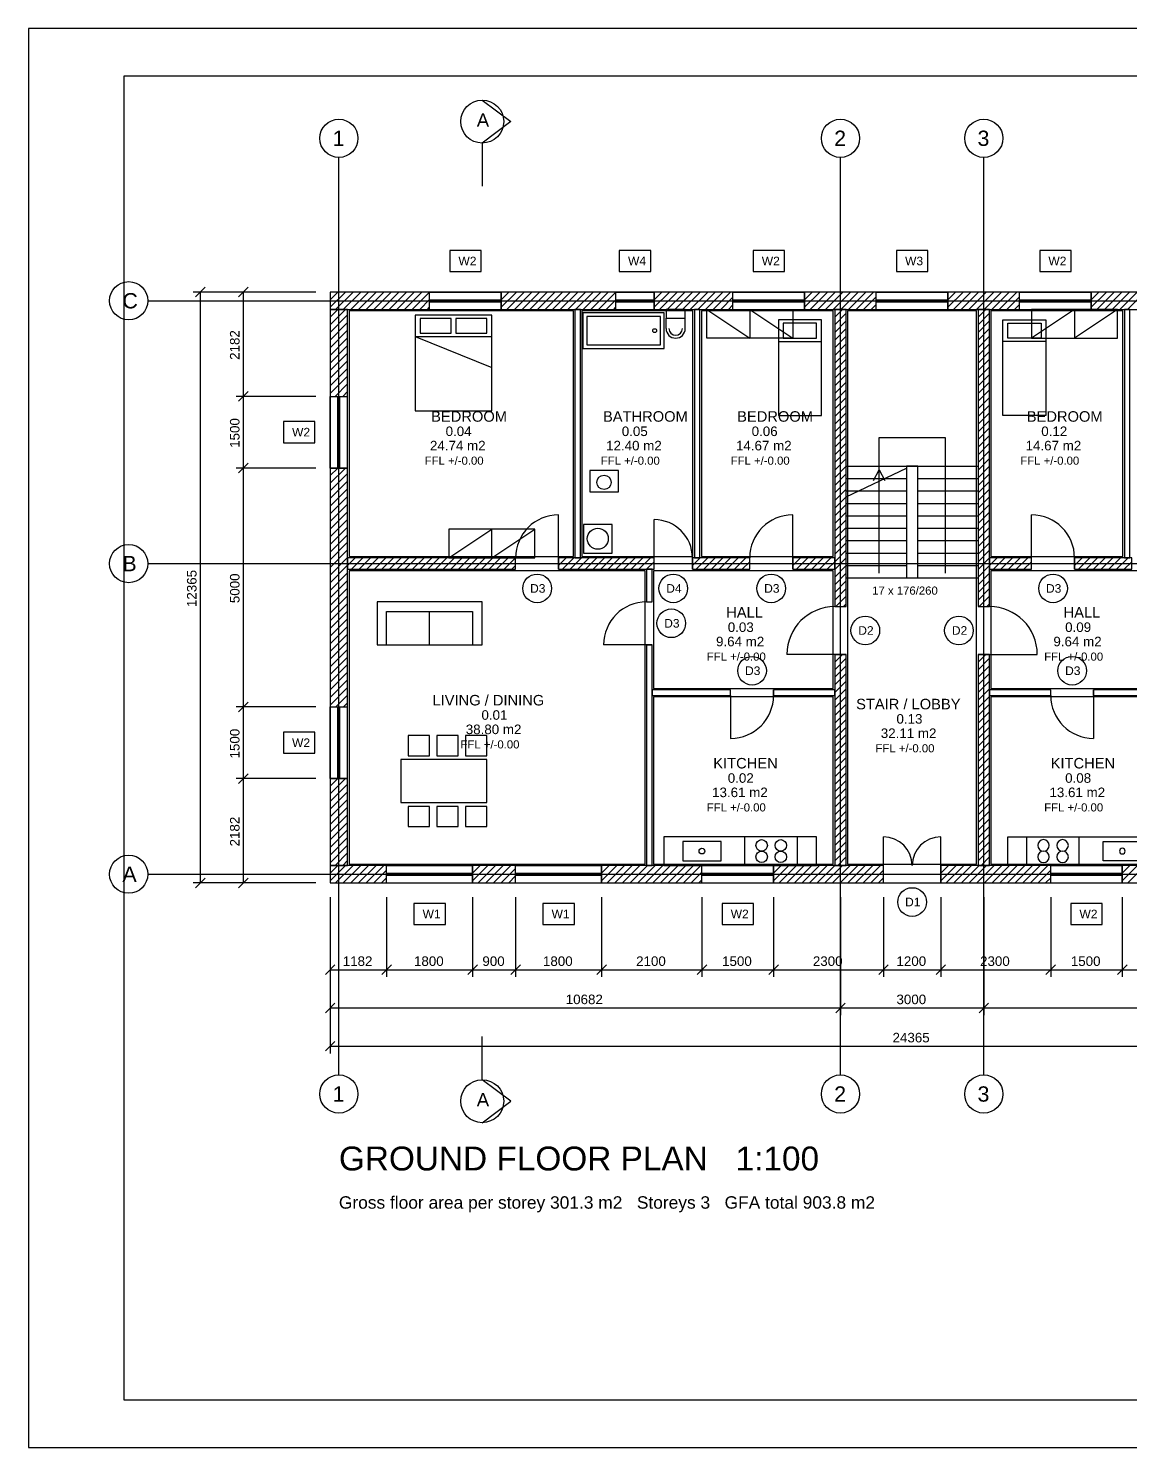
# Model space of a CAD drawing. Header units: millimetres. Extents: x -90000 to 186000, y 0 to 65400.
# Drawn here: x 48000 to 71074, y 35700 to 65400 of the extents above; entities that cross this region are included whole.
import ezdxf

# ---------------------------------------------------------------- set-up
doc = ezdxf.new("R2010")
doc.units = ezdxf.units.MM
for name, color, linetype in [('A-ANNO-SYMB', 1, 'Continuous'), ('A-ANNO-TEXT', 7, 'Continuous'), ('A-ANNO-TTLB', 7, 'Continuous'), ('A-AREA', 9, 'Continuous'), ('A-AREA-GROS', 9, 'Continuous'), ('A-DIMS', 2, 'Continuous'), ('A-DOOR', 3, 'Continuous'), ('A-FURN', 8, 'Continuous'), ('A-GLAZ', 4, 'Continuous'), ('A-GRID', 1, 'Continuous'), ('A-STRS', 2, 'Continuous'), ('A-WALL', 7, 'Continuous'), ('A-WALL-PART', 7, 'Continuous'), ('A-WALL-PATT', 8, 'Continuous')]:
    doc.layers.add(name, color=color, linetype=linetype)
doc.styles.add('OE_ARCH', font='arial.ttf')

msp = doc.modelspace()

# ---------------------------------------------------------------- linework, layer by layer
at = {"layer": 'A-ANNO-SYMB'}
for p, q in [((57500, 63000), (57500, 62100)), ((57500, 43400), (57500, 44300))]:
    msp.add_line(p, q, dxfattribs=at)
for points in [[(57500, 63900), (58100, 63450), (57500, 63000)], [(57500, 42500), (58100, 42950), (57500, 43400)]]:
    msp.add_lwpolyline(points, dxfattribs=at)
for points in [[(56820, 60312.5), (57480, 60312.5), (57480, 60752.5), (56820, 60752.5)], [(60370, 60312.5), (61030, 60312.5), (61030, 60752.5), (60370, 60752.5)], [(63170, 60312.5), (63830, 60312.5), (63830, 60752.5), (63170, 60752.5)], [(66170, 60312.5), (66830, 60312.5), (66830, 60752.5), (66170, 60752.5)], [(69170, 60312.5), (69830, 60312.5), (69830, 60752.5), (69170, 60752.5)], [(53337.5, 56730), (53997.5, 56730), (53997.5, 57170), (53337.5, 57170)], [(53337.5, 50230), (53997.5, 50230), (53997.5, 50670), (53337.5, 50670)], [(56070, 46647.5), (56730, 46647.5), (56730, 47087.5), (56070, 47087.5)], [(58770, 46647.5), (59430, 46647.5), (59430, 47087.5), (58770, 47087.5)], [(62520, 46647.5), (63180, 46647.5), (63180, 47087.5), (62520, 47087.5)], [(69820, 46647.5), (70480, 46647.5), (70480, 47087.5), (69820, 47087.5)]]:
    msp.add_lwpolyline(points, close=True, dxfattribs=at)
for centre, radius in [((57500, 63450), 450), ((58650, 53680), 300), ((61500, 53680), 300), ((63550, 53680), 300), ((69450, 53680), 300), ((61457.5, 52950), 300), ((65520, 52800), 300), ((67480, 52800), 300), ((63150, 51957.5), 300), ((69850, 51957.5), 300), ((66500, 47117.5), 300), ((57500, 42950), 450)]:
    msp.add_circle(centre, radius, dxfattribs=at)
at = {"layer": 'A-ANNO-TTLB'}
for points in [[(48000, 35700), (90000, 35700), (90000, 65400), (48000, 65400), (48000, 35700)], [(50000, 36700), (89000, 36700), (89000, 64400), (50000, 64400), (50000, 36700)]]:
    msp.add_lwpolyline(points, dxfattribs=at)
at = {"layer": 'A-AREA'}
for points in [[(54712.5, 54350), (59412.5, 54350), (59412.5, 59487.5), (54712.5, 59487.5)], [(59587.5, 54350), (61912.5, 54350), (61912.5, 59487.5), (59587.5, 59487.5)], [(62087.5, 54350), (64850, 54350), (64850, 59487.5), (62087.5, 59487.5)], [(65150, 47912.5), (67850, 47912.5), (67850, 59487.5), (65150, 59487.5)], [(68150, 54350), (70912.5, 54350), (70912.5, 59487.5), (68150, 59487.5)], [(54712.5, 47912.5), (60912.5, 47912.5), (60912.5, 54050), (54712.5, 54050)], [(61087.5, 51587.5), (64850, 51587.5), (64850, 54050), (61087.5, 54050)], [(68150, 51587.5), (71912.5, 51587.5), (71912.5, 54050), (68150, 54050)], [(61087.5, 47912.5), (64850, 47912.5), (64850, 51412.5), (61087.5, 51412.5)], [(68150, 47912.5), (71912.5, 47912.5), (71912.5, 51412.5), (68150, 51412.5)]]:
    msp.add_lwpolyline(points, close=True, dxfattribs=at)
at = {"layer": 'A-AREA-GROS'}
msp.add_lwpolyline([(54317.5, 47517.5), (78682.5, 47517.5), (78682.5, 59882.5), (54317.5, 59882.5)], close=True, dxfattribs=at)
at = {"layer": 'A-DIMS'}
for p, q in [((54017.5, 59882.5), (51450, 59882.5)), ((51500, 59782.5), (51700, 59982.5)), ((51600, 47517.5), (51600, 59882.5)), ((54017.5, 59882.5), (52350, 59882.5)), ((52400, 59782.5), (52600, 59982.5)), ((52500, 57700), (52500, 59882.5)), ((54017.5, 57700), (52350, 57700)), ((54017.5, 57700), (52350, 57700)), ((52400, 57600), (52600, 57800)), ((52400, 57600), (52600, 57800)), ((52500, 56200), (52500, 57700)), ((54017.5, 56200), (52350, 56200)), ((54017.5, 56200), (52350, 56200)), ((52400, 56100), (52600, 56300)), ((52400, 56100), (52600, 56300)), ((52500, 51200), (52500, 56200)), ((54017.5, 51200), (52350, 51200)), ((54017.5, 51200), (52350, 51200)), ((52400, 51100), (52600, 51300)), ((52400, 51100), (52600, 51300)), ((52500, 49700), (52500, 51200)), ((54017.5, 49700), (52350, 49700)), ((54017.5, 49700), (52350, 49700)), ((52400, 49600), (52600, 49800)), ((52400, 49600), (52600, 49800)), ((52500, 47517.5), (52500, 49700)), ((51500, 47417.5), (51700, 47617.5)), ((52400, 47417.5), (52600, 47617.5)), ((54017.5, 47517.5), (51450, 47517.5)), ((54017.5, 47517.5), (52350, 47517.5)), ((54317.5, 47217.5), (54317.5, 45550)), ((54317.5, 47217.5), (54317.5, 44750)), ((54317.5, 47217.5), (54317.5, 43950)), ((55500, 47217.5), (55500, 45550)), ((55500, 47217.5), (55500, 45550)), ((57300, 47217.5), (57300, 45550)), ((57300, 47217.5), (57300, 45550)), ((58200, 47217.5), (58200, 45550)), ((58200, 47217.5), (58200, 45550)), ((60000, 47217.5), (60000, 45550)), ((60000, 47217.5), (60000, 45550)), ((62100, 47217.5), (62100, 45550)), ((62100, 47217.5), (62100, 45550)), ((63600, 47217.5), (63600, 45550)), ((63600, 47217.5), (63600, 45550)), ((65000, 47217.5), (65000, 44750)), ((65000, 47217.5), (65000, 44750)), ((65900, 47217.5), (65900, 45550)), ((65900, 47217.5), (65900, 45550)), ((67100, 47217.5), (67100, 45550)), ((67100, 47217.5), (67100, 45550)), ((68000, 47217.5), (68000, 44750)), ((68000, 47217.5), (68000, 44750)), ((69400, 47217.5), (69400, 45550)), ((69400, 47217.5), (69400, 45550)), ((70900, 47217.5), (70900, 45550)), ((70900, 47217.5), (70900, 45550)), ((54217.5, 45600), (54417.5, 45800)), ((55400, 45600), (55600, 45800)), ((55400, 45600), (55600, 45800)), ((57200, 45600), (57400, 45800)), ((57200, 45600), (57400, 45800)), ((58100, 45600), (58300, 45800)), ((58100, 45600), (58300, 45800)), ((59900, 45600), (60100, 45800)), ((59900, 45600), (60100, 45800)), ((62000, 45600), (62200, 45800)), ((62000, 45600), (62200, 45800)), ((63500, 45600), (63700, 45800)), ((63500, 45600), (63700, 45800)), ((65800, 45600), (66000, 45800)), ((65800, 45600), (66000, 45800)), ((67000, 45600), (67200, 45800)), ((67000, 45600), (67200, 45800)), ((69300, 45600), (69500, 45800)), ((69300, 45600), (69500, 45800)), ((70800, 45600), (71000, 45800)), ((70800, 45600), (71000, 45800)), ((54317.5, 45700), (55500, 45700)), ((55500, 45700), (57300, 45700)), ((57300, 45700), (58200, 45700)), ((58200, 45700), (60000, 45700)), ((60000, 45700), (62100, 45700)), ((62100, 45700), (63600, 45700)), ((63600, 45700), (65900, 45700)), ((65900, 45700), (67100, 45700)), ((67100, 45700), (69400, 45700)), ((69400, 45700), (70900, 45700)), ((70900, 45700), (73000, 45700)), ((54217.5, 44800), (54417.5, 45000)), ((54317.5, 44900), (65000, 44900)), ((64900, 44800), (65100, 45000)), ((64900, 44800), (65100, 45000)), ((65000, 44900), (68000, 44900)), ((67900, 44800), (68100, 45000)), ((67900, 44800), (68100, 45000)), ((68000, 44900), (78682.5, 44900)), ((54217.5, 44000), (54417.5, 44200)), ((54317.5, 44100), (78682.5, 44100))]:
    msp.add_line(p, q, dxfattribs=at)
at = {"layer": 'A-DOOR'}
for p, q in [((59100, 54320), (59100, 55220)), ((61100, 54320), (61100, 55120)), ((64000, 54320), (64000, 55220)), ((69000, 54320), (69000, 55220)), ((58200, 54080), (58200, 54320)), ((59100, 54080), (59100, 54320)), ((61100, 54080), (61100, 54320)), ((61900, 54080), (61900, 54320)), ((63100, 54080), (63100, 54320)), ((64000, 54080), (64000, 54320)), ((69000, 54080), (69000, 54320)), ((69900, 54080), (69900, 54320)), ((60942.5, 53400), (61057.5, 53400)), ((64880, 53300), (65120, 53300)), ((67880, 53300), (68120, 53300)), ((60942.5, 52500), (60042.5, 52500)), ((60942.5, 52500), (61057.5, 52500)), ((64880, 52300), (63880, 52300)), ((64880, 52300), (65120, 52300)), ((67880, 52300), (68120, 52300)), ((68120, 52300), (69120, 52300)), ((62700, 51442.5), (62700, 51557.5)), ((62700, 51442.5), (62700, 50542.5)), ((63600, 51442.5), (63600, 51557.5)), ((69400, 51442.5), (69400, 51557.5)), ((70300, 51442.5), (70300, 51557.5)), ((70300, 51442.5), (70300, 50542.5)), ((65900, 47882.5), (65900, 48482.5)), ((67100, 47882.5), (67100, 48482.5)), ((65900, 47517.5), (65900, 47882.5)), ((67100, 47517.5), (67100, 47882.5))]:
    msp.add_line(p, q, dxfattribs=at)
for centre, radius, start, end in [((59100, 54320), 900, 90, 180), ((61100, 54320), 800, 0, 90), ((64000, 54320), 900, 90, 180), ((69000, 54320), 900, 0, 90), ((60942.5, 52500), 900, 90, 180), ((64880, 52300), 1000, 90, 180), ((68120, 52300), 1000, 0, 90), ((62700, 51442.5), 900, 270, 0), ((70300, 51442.5), 900, 180, 270), ((65900, 47882.5), 600, 0, 90), ((67100, 47882.5), 600, 90, 180)]:
    msp.add_arc(centre, radius, start, end, dxfattribs=at)
at = {"layer": 'A-FURN'}
for p, q in [((62200, 59517.5), (63100, 58917.5)), ((63100, 59517.5), (63100, 58917.5)), ((63100, 59517.5), (64000, 58917.5)), ((69900, 59517.5), (69000, 58917.5)), ((69900, 59517.5), (69900, 58917.5)), ((70800, 59517.5), (69900, 58917.5)), ((61350, 59117.5), (61350, 59337.5)), ((61750, 59117.5), (61750, 59337.5)), ((56100, 58950), (57700, 58300)), ((63700, 58850), (64600, 58850)), ((69300, 58850), (68400, 58850)), ((56800, 54320), (57700, 54920)), ((57700, 54320), (57700, 54920)), ((57700, 54320), (58600, 54920)), ((56400, 52500), (56400, 53200))]:
    msp.add_line(p, q, dxfattribs=at)
for points in [[(56100, 57400), (57700, 57400), (57700, 59400), (56100, 59400)], [(59610, 58700), (61310, 58700), (61310, 59450), (59610, 59450)], [(61350, 59337.5), (61750, 59337.5), (61750, 59517.5), (61350, 59517.5)], [(70800, 59517.5), (69000, 59517.5), (69000, 58917.5), (70800, 58917.5)], [(56200, 59020), (56850, 59020), (56850, 59330), (56200, 59330)], [(56950, 59020), (57600, 59020), (57600, 59330), (56950, 59330)], [(59690, 58780), (61230, 58780), (61230, 59370), (59690, 59370)], [(63700, 57300), (64600, 57300), (64600, 59300), (63700, 59300)], [(63800, 58920), (64500, 58920), (64500, 59230), (63800, 59230)], [(59750, 55700), (60350, 55700), (60350, 56150), (59750, 56150)], [(59620, 54420), (60220, 54420), (60220, 55020), (59620, 55020)], [(56800, 54320), (58600, 54320), (58600, 54920), (56800, 54920)], [(55300, 52500), (57500, 52500), (57500, 53400), (55300, 53400)], [(55950, 50180), (56400, 50180), (56400, 50600), (55950, 50600)], [(56550, 50180), (57000, 50180), (57000, 50600), (56550, 50600)], [(57150, 50180), (57600, 50180), (57600, 50600), (57150, 50600)], [(55800, 49200), (57600, 49200), (57600, 50100), (55800, 50100)], [(55950, 48700), (56400, 48700), (56400, 49120), (55950, 49120)], [(56550, 48700), (57000, 48700), (57000, 49120), (56550, 49120)], [(57150, 48700), (57600, 48700), (57600, 49120), (57150, 49120)], [(61300, 47882.5), (64500, 47882.5), (64500, 48482.5), (61300, 48482.5)], [(61700, 47982.5), (62500, 47982.5), (62500, 48382.5), (61700, 48382.5)]]:
    msp.add_lwpolyline(points, close=True, dxfattribs=at)
at = {"layer": 'A-FURN', "extrusion": (0, 0, -1)}
for points in [[(-62200, 59517.5), (-64000, 59517.5), (-64000, 58917.5), (-62200, 58917.5)], [(-69300, 57300), (-68400, 57300), (-68400, 59300), (-69300, 59300)], [(-69200, 58920), (-68500, 58920), (-68500, 59230), (-69200, 59230)], [(-71700, 47882.5), (-68500, 47882.5), (-68500, 48482.5), (-71700, 48482.5)], [(-71300, 47982.5), (-70500, 47982.5), (-70500, 48382.5), (-71300, 48382.5)]]:
    msp.add_lwpolyline(points, close=True, dxfattribs=at)
at = {"layer": 'A-FURN'}
for points in [[(56100, 58950), (57700, 58950)], [(55500, 52500), (55500, 53200), (57300, 53200), (57300, 52500)], [(63000, 47882.5), (63000, 48482.5)], [(64100, 47882.5), (64100, 48482.5)]]:
    msp.add_lwpolyline(points, dxfattribs=at)
at = {"layer": 'A-FURN', "extrusion": (0, 0, -1)}
for points in [[(-68900, 47882.5), (-68900, 48482.5)], [(-70000, 47882.5), (-70000, 48482.5)]]:
    msp.add_lwpolyline(points, dxfattribs=at)
at = {"layer": 'A-FURN'}
for centre, radius in [((61110, 59075), 40), ((60050, 55900), 150), ((59920, 54720), 220), ((63350, 48302.5), 120), ((63750, 48302.5), 120), ((62100, 48182.5), 60), ((63350, 48062.5), 120), ((63750, 48062.5), 120)]:
    msp.add_circle(centre, radius, dxfattribs=at)
at = {"layer": 'A-FURN', "extrusion": (0, 0, -1)}
for centre, radius in [((-69250, 48302.5), 120), ((-69650, 48302.5), 120), ((-69250, 48062.5), 120), ((-69650, 48062.5), 120), ((-70900, 48182.5), 60)]:
    msp.add_circle(centre, radius, dxfattribs=at)
at = {"layer": 'A-FURN'}
for radius in [200, 140]:
    msp.add_arc((61550, 59117.5), radius, 180, 0, dxfattribs=at)
at = {"layer": 'A-GLAZ'}
for p, q in [((56400, 59882.5), (57900, 59882.5)), ((56400, 59517.5), (56400, 59882.5)), ((56400, 59720), (57900, 59720)), ((57900, 59517.5), (57900, 59882.5)), ((60300, 59882.5), (61100, 59882.5)), ((60300, 59517.5), (60300, 59882.5)), ((60300, 59720), (61100, 59720)), ((61100, 59517.5), (61100, 59882.5)), ((62750, 59882.5), (64250, 59882.5)), ((62750, 59517.5), (62750, 59882.5)), ((62750, 59720), (64250, 59720)), ((64250, 59517.5), (64250, 59882.5)), ((65750, 59882.5), (67250, 59882.5)), ((65750, 59517.5), (65750, 59882.5)), ((65750, 59720), (67250, 59720)), ((67250, 59517.5), (67250, 59882.5)), ((68750, 59882.5), (70250, 59882.5)), ((68750, 59517.5), (68750, 59882.5)), ((68750, 59720), (70250, 59720)), ((70250, 59517.5), (70250, 59882.5)), ((56400, 59680), (57900, 59680)), ((56400, 59517.5), (57900, 59517.5)), ((60300, 59680), (61100, 59680)), ((60300, 59517.5), (61100, 59517.5)), ((62750, 59680), (64250, 59680)), ((62750, 59517.5), (64250, 59517.5)), ((65750, 59680), (67250, 59680)), ((65750, 59517.5), (67250, 59517.5)), ((68750, 59680), (70250, 59680)), ((68750, 59517.5), (70250, 59517.5)), ((54317.5, 56200), (54317.5, 57700)), ((54317.5, 57700), (54682.5, 57700)), ((54480, 56200), (54480, 57700)), ((54520, 56200), (54520, 57700)), ((54682.5, 56200), (54682.5, 57700)), ((54317.5, 56200), (54682.5, 56200)), ((54317.5, 49700), (54317.5, 51200)), ((54317.5, 51200), (54682.5, 51200)), ((54480, 49700), (54480, 51200)), ((54520, 49700), (54520, 51200)), ((54682.5, 49700), (54682.5, 51200)), ((54317.5, 49700), (54682.5, 49700)), ((55500, 47882.5), (57300, 47882.5)), ((55500, 47517.5), (55500, 47882.5)), ((57300, 47517.5), (57300, 47882.5)), ((58200, 47882.5), (60000, 47882.5)), ((58200, 47517.5), (58200, 47882.5)), ((60000, 47517.5), (60000, 47882.5)), ((62100, 47882.5), (63600, 47882.5)), ((62100, 47517.5), (62100, 47882.5)), ((63600, 47517.5), (63600, 47882.5)), ((69400, 47882.5), (70900, 47882.5)), ((69400, 47517.5), (69400, 47882.5)), ((70900, 47517.5), (70900, 47882.5)), ((55500, 47720), (57300, 47720)), ((55500, 47680), (57300, 47680)), ((58200, 47720), (60000, 47720)), ((58200, 47680), (60000, 47680)), ((62100, 47720), (63600, 47720)), ((62100, 47680), (63600, 47680)), ((69400, 47720), (70900, 47720)), ((69400, 47680), (70900, 47680)), ((55500, 47517.5), (57300, 47517.5)), ((58200, 47517.5), (60000, 47517.5)), ((62100, 47517.5), (63600, 47517.5)), ((69400, 47517.5), (70900, 47517.5))]:
    msp.add_line(p, q, dxfattribs=at)
at = {"layer": 'A-GRID'}
for p, q in [((54500, 43500), (54500, 62700)), ((65000, 43500), (65000, 62700)), ((68000, 43500), (68000, 62700)), ((50500, 59700), (81500, 59700)), ((50500, 54200), (81500, 54200)), ((50500, 47700), (81500, 47700))]:
    msp.add_line(p, q, dxfattribs=at)
for centre in [(54500, 63100), (65000, 63100), (68000, 63100), (50100, 59700), (50100, 54200), (50100, 47700), (54500, 43100), (65000, 43100), (68000, 43100)]:
    msp.add_circle(centre, 400, dxfattribs=at)
at = {"layer": 'A-STRS'}
for p, q in [((65120, 56240), (66380, 56240)), ((65120, 56240), (67880, 56240)), ((65120, 55600), (66380, 56200)), ((66620, 56240), (67880, 56240)), ((65120, 55980), (66380, 55980)), ((66620, 55980), (67880, 55980)), ((65120, 55720), (66380, 55720)), ((66620, 55720), (67880, 55720)), ((65120, 55460), (66380, 55460)), ((66620, 55460), (67880, 55460)), ((65120, 55200), (66380, 55200)), ((66620, 55200), (67880, 55200)), ((65120, 54940), (66380, 54940)), ((65120, 54680), (66380, 54680)), ((66620, 54940), (67880, 54940)), ((66620, 54680), (67880, 54680)), ((65120, 54420), (66380, 54420)), ((66620, 54420), (67880, 54420)), ((65120, 54160), (66380, 54160)), ((66620, 54160), (67880, 54160)), ((65120, 53900), (66380, 53900)), ((66620, 53900), (67880, 53900))]:
    msp.add_line(p, q, dxfattribs=at)
for points in [[(65810, 54000), (65810, 56840), (67190, 56840), (67190, 54000)], [(65690, 55940), (65810, 56160), (65930, 55940)], [(66380, 53900), (66620, 53900), (66620, 56240), (66380, 56240), (66380, 53900)]]:
    msp.add_lwpolyline(points, dxfattribs=at)
at = {"layer": 'A-WALL'}
for points in [[(54317.5, 59517.5), (56400, 59517.5), (56400, 59882.5), (54317.5, 59882.5)], [(57900, 59517.5), (60300, 59517.5), (60300, 59882.5), (57900, 59882.5)], [(61100, 59517.5), (62750, 59517.5), (62750, 59882.5), (61100, 59882.5)], [(64250, 59517.5), (65750, 59517.5), (65750, 59882.5), (64250, 59882.5)], [(67250, 59517.5), (68750, 59517.5), (68750, 59882.5), (67250, 59882.5)], [(70250, 59517.5), (71900, 59517.5), (71900, 59882.5), (70250, 59882.5)], [(54317.5, 57700), (54682.5, 57700), (54682.5, 59517.5), (54317.5, 59517.5)], [(64880, 53300), (65120, 53300), (65120, 59517.5), (64880, 59517.5)], [(67880, 53300), (68120, 53300), (68120, 59517.5), (67880, 59517.5)], [(54317.5, 51200), (54682.5, 51200), (54682.5, 56200), (54317.5, 56200)], [(54682.5, 54080), (58200, 54080), (58200, 54320), (54682.5, 54320)], [(59100, 54080), (61100, 54080), (61100, 54320), (59100, 54320)], [(61900, 54080), (63100, 54080), (63100, 54320), (61900, 54320)], [(64000, 54080), (64880, 54080), (64880, 54320), (64000, 54320)], [(68120, 54080), (69000, 54080), (69000, 54320), (68120, 54320)], [(69900, 54080), (71100, 54080), (71100, 54320), (69900, 54320)], [(64880, 47882.5), (65120, 47882.5), (65120, 52300), (64880, 52300)], [(67880, 47882.5), (68120, 47882.5), (68120, 52300), (67880, 52300)], [(54317.5, 47882.5), (54682.5, 47882.5), (54682.5, 49700), (54317.5, 49700)], [(54317.5, 47517.5), (55500, 47517.5), (55500, 47882.5), (54317.5, 47882.5)], [(57300, 47517.5), (58200, 47517.5), (58200, 47882.5), (57300, 47882.5)], [(60000, 47517.5), (62100, 47517.5), (62100, 47882.5), (60000, 47882.5)], [(63600, 47517.5), (65900, 47517.5), (65900, 47882.5), (63600, 47882.5)], [(67100, 47517.5), (69400, 47517.5), (69400, 47882.5), (67100, 47882.5)], [(70900, 47517.5), (73000, 47517.5), (73000, 47882.5), (70900, 47882.5)]]:
    msp.add_lwpolyline(points, close=True, dxfattribs=at)
at = {"layer": 'A-WALL-PART'}
for points in [[(59442.5, 54320), (59557.5, 54320), (59557.5, 59517.5), (59442.5, 59517.5)], [(61942.5, 54320), (62057.5, 54320), (62057.5, 59517.5), (61942.5, 59517.5)], [(70942.5, 54320), (71057.5, 54320), (71057.5, 59517.5), (70942.5, 59517.5)], [(60942.5, 53400), (61057.5, 53400), (61057.5, 54080), (60942.5, 54080)], [(60942.5, 47882.5), (61057.5, 47882.5), (61057.5, 52500), (60942.5, 52500)], [(61057.5, 51442.5), (62700, 51442.5), (62700, 51557.5), (61057.5, 51557.5)], [(63600, 51442.5), (64880, 51442.5), (64880, 51557.5), (63600, 51557.5)], [(68120, 51442.5), (69400, 51442.5), (69400, 51557.5), (68120, 51557.5)], [(70300, 51442.5), (71942.5, 51442.5), (71942.5, 51557.5), (70300, 51557.5)]]:
    msp.add_lwpolyline(points, close=True, dxfattribs=at)
at = {"layer": 'A-WALL-PATT'}
for p, q in [((54317.5, 59722.5), (54477.5, 59882.5)), ((54317.5, 59562.5), (54637.5, 59882.5)), ((54432.5, 59517.5), (54797.5, 59882.5)), ((54592.5, 59517.5), (54957.5, 59882.5)), ((54752.5, 59517.5), (55117.5, 59882.5)), ((54912.5, 59517.5), (55277.5, 59882.5)), ((55072.5, 59517.5), (55437.5, 59882.5)), ((55232.5, 59517.5), (55597.5, 59882.5)), ((55392.5, 59517.5), (55757.5, 59882.5)), ((55552.5, 59517.5), (55917.5, 59882.5)), ((55712.5, 59517.5), (56077.5, 59882.5)), ((55872.5, 59517.5), (56237.5, 59882.5)), ((56032.5, 59517.5), (56397.5, 59882.5)), ((56192.5, 59517.5), (56400, 59725)), ((57900, 59722.5), (58060, 59882.5)), ((57900, 59562.5), (58220, 59882.5)), ((58015, 59517.5), (58380, 59882.5)), ((58175, 59517.5), (58540, 59882.5)), ((58335, 59517.5), (58700, 59882.5)), ((58495, 59517.5), (58860, 59882.5)), ((58655, 59517.5), (59020, 59882.5)), ((58815, 59517.5), (59180, 59882.5)), ((58975, 59517.5), (59340, 59882.5)), ((59135, 59517.5), (59500, 59882.5)), ((59295, 59517.5), (59660, 59882.5)), ((59455, 59517.5), (59820, 59882.5)), ((59615, 59517.5), (59980, 59882.5)), ((59775, 59517.5), (60140, 59882.5)), ((59935, 59517.5), (60300, 59882.5)), ((60095, 59517.5), (60300, 59722.5)), ((61100, 59722.5), (61260, 59882.5)), ((61100, 59562.5), (61420, 59882.5)), ((61215, 59517.5), (61580, 59882.5)), ((61375, 59517.5), (61740, 59882.5)), ((61535, 59517.5), (61900, 59882.5)), ((61695, 59517.5), (62060, 59882.5)), ((61855, 59517.5), (62220, 59882.5)), ((62015, 59517.5), (62380, 59882.5)), ((62175, 59517.5), (62540, 59882.5)), ((62335, 59517.5), (62700, 59882.5)), ((62495, 59517.5), (62750, 59772.5)), ((64250, 59722.5), (64410, 59882.5)), ((64250, 59562.5), (64570, 59882.5)), ((64365, 59517.5), (64730, 59882.5)), ((64525, 59517.5), (64890, 59882.5)), ((64685, 59517.5), (65050, 59882.5)), ((64845, 59517.5), (65210, 59882.5)), ((65005, 59517.5), (65370, 59882.5)), ((65165, 59517.5), (65530, 59882.5)), ((65325, 59517.5), (65690, 59882.5)), ((65485, 59517.5), (65750, 59782.5)), ((67250, 59722.5), (67410, 59882.5)), ((67250, 59562.5), (67570, 59882.5)), ((67365, 59517.5), (67730, 59882.5)), ((67525, 59517.5), (67890, 59882.5)), ((67685, 59517.5), (68050, 59882.5)), ((67845, 59517.5), (68210, 59882.5)), ((68005, 59517.5), (68370, 59882.5)), ((68165, 59517.5), (68530, 59882.5)), ((68325, 59517.5), (68690, 59882.5)), ((68485, 59517.5), (68750, 59782.5)), ((70250, 59722.5), (70410, 59882.5)), ((70250, 59562.5), (70570, 59882.5)), ((70365, 59517.5), (70730, 59882.5)), ((70525, 59517.5), (70890, 59882.5)), ((70685, 59517.5), (71050, 59882.5)), ((70845, 59517.5), (71210, 59882.5)), ((71005, 59517.5), (71370, 59882.5)), ((54317.5, 59357.5), (54477.5, 59517.5)), ((54317.5, 59197.5), (54637.5, 59517.5)), ((54317.5, 59037.5), (54682.5, 59402.5)), ((56352.5, 59517.5), (56400, 59565)), ((60255, 59517.5), (60300, 59562.5)), ((62655, 59517.5), (62750, 59612.5)), ((64880, 59357.5), (65040, 59517.5)), ((64880, 59197.5), (65120, 59437.5)), ((65645, 59517.5), (65750, 59622.5)), ((67880, 59357.5), (68040, 59517.5)), ((67880, 59197.5), (68120, 59437.5)), ((68645, 59517.5), (68750, 59622.5)), ((54317.5, 58877.5), (54682.5, 59242.5)), ((64880, 59037.5), (65120, 59277.5)), ((64880, 58877.5), (65120, 59117.5)), ((67880, 59037.5), (68120, 59277.5)), ((67880, 58877.5), (68120, 59117.5)), ((54317.5, 58717.5), (54682.5, 59082.5)), ((54317.5, 58557.5), (54682.5, 58922.5)), ((64880, 58717.5), (65120, 58957.5)), ((67880, 58717.5), (68120, 58957.5)), ((54317.5, 58397.5), (54682.5, 58762.5)), ((54317.5, 58237.5), (54682.5, 58602.5)), ((64880, 58557.5), (65120, 58797.5)), ((64880, 58397.5), (65120, 58637.5)), ((67880, 58557.5), (68120, 58797.5)), ((67880, 58397.5), (68120, 58637.5)), ((54317.5, 58077.5), (54682.5, 58442.5)), ((54317.5, 57917.5), (54682.5, 58282.5)), ((64880, 58237.5), (65120, 58477.5)), ((64880, 58077.5), (65120, 58317.5)), ((67880, 58237.5), (68120, 58477.5)), ((67880, 58077.5), (68120, 58317.5)), ((54317.5, 57757.5), (54682.5, 58122.5)), ((54420, 57700), (54682.5, 57962.5)), ((64880, 57917.5), (65120, 58157.5)), ((64880, 57757.5), (65120, 57997.5)), ((67880, 57917.5), (68120, 58157.5)), ((67880, 57757.5), (68120, 57997.5)), ((54580, 57700), (54682.5, 57802.5)), ((64880, 57597.5), (65120, 57837.5)), ((64880, 57437.5), (65120, 57677.5)), ((67880, 57597.5), (68120, 57837.5)), ((67880, 57437.5), (68120, 57677.5)), ((64880, 57277.5), (65120, 57517.5)), ((64880, 57117.5), (65120, 57357.5)), ((67880, 57277.5), (68120, 57517.5)), ((67880, 57117.5), (68120, 57357.5)), ((64880, 56957.5), (65120, 57197.5)), ((64880, 56797.5), (65120, 57037.5)), ((67880, 56957.5), (68120, 57197.5)), ((67880, 56797.5), (68120, 57037.5)), ((64880, 56637.5), (65120, 56877.5)), ((67880, 56637.5), (68120, 56877.5)), ((64880, 56477.5), (65120, 56717.5)), ((64880, 56317.5), (65120, 56557.5)), ((67880, 56477.5), (68120, 56717.5)), ((67880, 56317.5), (68120, 56557.5)), ((54317.5, 56040), (54477.5, 56200)), ((54317.5, 55880), (54637.5, 56200)), ((64880, 56157.5), (65120, 56397.5)), ((64880, 55997.5), (65120, 56237.5)), ((67880, 56157.5), (68120, 56397.5)), ((67880, 55997.5), (68120, 56237.5)), ((54317.5, 55720), (54682.5, 56085)), ((54317.5, 55560), (54682.5, 55925)), ((64880, 55837.5), (65120, 56077.5)), ((64880, 55677.5), (65120, 55917.5)), ((67880, 55837.5), (68120, 56077.5)), ((67880, 55677.5), (68120, 55917.5)), ((54317.5, 55400), (54682.5, 55765)), ((54317.5, 55240), (54682.5, 55605)), ((64880, 55517.5), (65120, 55757.5)), ((64880, 55357.5), (65120, 55597.5)), ((67880, 55517.5), (68120, 55757.5)), ((67880, 55357.5), (68120, 55597.5)), ((54317.5, 55080), (54682.5, 55445)), ((54317.5, 54920), (54682.5, 55285)), ((64880, 55197.5), (65120, 55437.5)), ((64880, 55037.5), (65120, 55277.5)), ((67880, 55197.5), (68120, 55437.5)), ((67880, 55037.5), (68120, 55277.5)), ((54317.5, 54760), (54682.5, 55125)), ((54317.5, 54600), (54682.5, 54965)), ((64880, 54877.5), (65120, 55117.5)), ((64880, 54717.5), (65120, 54957.5)), ((67880, 54877.5), (68120, 55117.5)), ((67880, 54717.5), (68120, 54957.5)), ((54317.5, 54440), (54682.5, 54805)), ((64880, 54557.5), (65120, 54797.5)), ((67880, 54557.5), (68120, 54797.5)), ((54317.5, 54280), (54682.5, 54645)), ((54317.5, 54120), (54682.5, 54485)), ((64880, 54397.5), (65120, 54637.5)), ((64880, 54237.5), (65120, 54477.5)), ((67880, 54397.5), (68120, 54637.5)), ((67880, 54237.5), (68120, 54477.5)), ((54317.5, 53960), (54682.5, 54325)), ((54317.5, 53800), (54682.5, 54165)), ((54682.5, 54160), (54842.5, 54320)), ((54762.5, 54080), (55002.5, 54320)), ((54922.5, 54080), (55162.5, 54320)), ((55082.5, 54080), (55322.5, 54320)), ((55242.5, 54080), (55482.5, 54320)), ((55402.5, 54080), (55642.5, 54320)), ((55562.5, 54080), (55802.5, 54320)), ((55722.5, 54080), (55962.5, 54320)), ((55882.5, 54080), (56122.5, 54320)), ((56042.5, 54080), (56282.5, 54320)), ((56202.5, 54080), (56442.5, 54320)), ((56362.5, 54080), (56602.5, 54320)), ((56522.5, 54080), (56762.5, 54320)), ((56682.5, 54080), (56922.5, 54320)), ((56842.5, 54080), (57082.5, 54320)), ((57002.5, 54080), (57242.5, 54320)), ((57162.5, 54080), (57402.5, 54320)), ((57322.5, 54080), (57562.5, 54320)), ((57482.5, 54080), (57722.5, 54320)), ((57642.5, 54080), (57882.5, 54320)), ((57802.5, 54080), (58042.5, 54320)), ((57962.5, 54080), (58200, 54317.5)), ((58122.5, 54080), (58200, 54157.5)), ((59100, 54160), (59260, 54320)), ((59180, 54080), (59420, 54320)), ((59340, 54080), (59580, 54320)), ((59500, 54080), (59740, 54320)), ((59660, 54080), (59900, 54320)), ((59820, 54080), (60060, 54320)), ((59980, 54080), (60220, 54320)), ((60140, 54080), (60380, 54320)), ((60300, 54080), (60540, 54320)), ((60460, 54080), (60700, 54320)), ((60620, 54080), (60860, 54320)), ((60780, 54080), (61020, 54320)), ((60940, 54080), (61100, 54240)), ((61900, 54160), (62060, 54320)), ((61980, 54080), (62220, 54320)), ((62140, 54080), (62380, 54320)), ((62300, 54080), (62540, 54320)), ((62460, 54080), (62700, 54320)), ((62620, 54080), (62860, 54320)), ((62780, 54080), (63020, 54320)), ((62940, 54080), (63100, 54240)), ((64000, 54160), (64160, 54320)), ((64080, 54080), (64320, 54320)), ((64240, 54080), (64480, 54320)), ((64400, 54080), (64640, 54320)), ((64560, 54080), (64800, 54320)), ((64720, 54080), (64880, 54240)), ((64880, 54077.5), (65120, 54317.5)), ((64880, 53917.5), (65120, 54157.5)), ((67880, 54077.5), (68120, 54317.5)), ((67880, 53917.5), (68120, 54157.5)), ((68120, 54160), (68280, 54320)), ((68200, 54080), (68440, 54320)), ((68360, 54080), (68600, 54320)), ((68520, 54080), (68760, 54320)), ((68680, 54080), (68920, 54320)), ((68840, 54080), (69000, 54240)), ((69900, 54160), (70060, 54320)), ((69980, 54080), (70220, 54320)), ((70140, 54080), (70380, 54320)), ((70300, 54080), (70540, 54320)), ((70460, 54080), (70700, 54320)), ((70620, 54080), (70860, 54320)), ((70780, 54080), (71020, 54320)), ((70940, 54080), (71100, 54240)), ((54317.5, 53640), (54682.5, 54005)), ((54317.5, 53480), (54682.5, 53845)), ((64880, 53757.5), (65120, 53997.5)), ((64880, 53597.5), (65120, 53837.5)), ((67880, 53757.5), (68120, 53997.5)), ((67880, 53597.5), (68120, 53837.5)), ((54317.5, 53320), (54682.5, 53685)), ((54317.5, 53160), (54682.5, 53525)), ((64880, 53437.5), (65120, 53677.5)), ((64902.5, 53300), (65120, 53517.5)), ((67880, 53437.5), (68120, 53677.5)), ((67902.5, 53300), (68120, 53517.5)), ((54317.5, 53000), (54682.5, 53365)), ((54317.5, 52840), (54682.5, 53205)), ((65062.5, 53300), (65120, 53357.5)), ((68062.5, 53300), (68120, 53357.5)), ((54317.5, 52680), (54682.5, 53045)), ((54317.5, 52520), (54682.5, 52885)), ((54317.5, 52360), (54682.5, 52725)), ((54317.5, 52200), (54682.5, 52565)), ((54317.5, 52040), (54682.5, 52405)), ((64880, 52140), (65040, 52300)), ((67880, 52140), (68040, 52300)), ((54317.5, 51880), (54682.5, 52245)), ((54317.5, 51720), (54682.5, 52085)), ((64880, 51980), (65120, 52220)), ((64880, 51820), (65120, 52060)), ((67880, 51980), (68120, 52220)), ((67880, 51820), (68120, 52060)), ((54317.5, 51560), (54682.5, 51925)), ((54317.5, 51400), (54682.5, 51765)), ((64880, 51660), (65120, 51900)), ((64880, 51500), (65120, 51740)), ((67880, 51660), (68120, 51900)), ((67880, 51500), (68120, 51740)), ((54317.5, 51240), (54682.5, 51605)), ((54437.5, 51200), (54682.5, 51445)), ((64880, 51340), (65120, 51580)), ((64880, 51180), (65120, 51420)), ((67880, 51340), (68120, 51580)), ((67880, 51180), (68120, 51420)), ((54597.5, 51200), (54682.5, 51285)), ((64880, 51020), (65120, 51260)), ((64880, 50860), (65120, 51100)), ((67880, 51020), (68120, 51260)), ((67880, 50860), (68120, 51100)), ((64880, 50700), (65120, 50940)), ((67880, 50700), (68120, 50940)), ((64880, 50540), (65120, 50780)), ((64880, 50380), (65120, 50620)), ((67880, 50540), (68120, 50780)), ((67880, 50380), (68120, 50620)), ((64880, 50220), (65120, 50460)), ((64880, 50060), (65120, 50300)), ((67880, 50220), (68120, 50460)), ((67880, 50060), (68120, 50300)), ((64880, 49900), (65120, 50140)), ((64880, 49740), (65120, 49980)), ((67880, 49900), (68120, 50140)), ((67880, 49740), (68120, 49980)), ((54317.5, 49540), (54477.5, 49700)), ((54317.5, 49380), (54637.5, 49700)), ((64880, 49580), (65120, 49820)), ((64880, 49420), (65120, 49660)), ((67880, 49580), (68120, 49820)), ((67880, 49420), (68120, 49660)), ((54317.5, 49220), (54682.5, 49585)), ((54317.5, 49060), (54682.5, 49425)), ((64880, 49260), (65120, 49500)), ((64880, 49100), (65120, 49340)), ((67880, 49260), (68120, 49500)), ((67880, 49100), (68120, 49340)), ((54317.5, 48900), (54682.5, 49265)), ((54317.5, 48740), (54682.5, 49105)), ((64880, 48940), (65120, 49180)), ((64880, 48780), (65120, 49020)), ((67880, 48940), (68120, 49180)), ((67880, 48780), (68120, 49020)), ((54317.5, 48580), (54682.5, 48945)), ((54317.5, 48420), (54682.5, 48785)), ((64880, 48620), (65120, 48860)), ((67880, 48620), (68120, 48860)), ((54317.5, 48260), (54682.5, 48625)), ((54317.5, 48100), (54682.5, 48465)), ((64880, 48460), (65120, 48700)), ((64880, 48300), (65120, 48540)), ((67880, 48460), (68120, 48700)), ((67880, 48300), (68120, 48540)), ((54317.5, 47940), (54682.5, 48305)), ((54420, 47882.5), (54682.5, 48145)), ((64880, 48140), (65120, 48380)), ((64880, 47980), (65120, 48220)), ((67880, 48140), (68120, 48380)), ((67880, 47980), (68120, 48220)), ((54317.5, 47722.5), (54477.5, 47882.5)), ((54317.5, 47562.5), (54637.5, 47882.5)), ((54432.5, 47517.5), (54797.5, 47882.5)), ((54580, 47882.5), (54682.5, 47985)), ((54592.5, 47517.5), (54957.5, 47882.5)), ((54752.5, 47517.5), (55117.5, 47882.5)), ((54912.5, 47517.5), (55277.5, 47882.5)), ((55072.5, 47517.5), (55437.5, 47882.5)), ((57300, 47722.5), (57460, 47882.5)), ((57300, 47562.5), (57620, 47882.5)), ((57415, 47517.5), (57780, 47882.5)), ((57575, 47517.5), (57940, 47882.5)), ((57735, 47517.5), (58100, 47882.5)), ((57895, 47517.5), (58200, 47822.5)), ((60000, 47722.5), (60160, 47882.5)), ((60000, 47562.5), (60320, 47882.5)), ((60115, 47517.5), (60480, 47882.5)), ((60275, 47517.5), (60640, 47882.5)), ((60435, 47517.5), (60800, 47882.5)), ((60595, 47517.5), (60960, 47882.5)), ((60755, 47517.5), (61120, 47882.5)), ((60915, 47517.5), (61280, 47882.5)), ((61075, 47517.5), (61440, 47882.5)), ((61235, 47517.5), (61600, 47882.5)), ((61395, 47517.5), (61760, 47882.5)), ((61555, 47517.5), (61920, 47882.5)), ((61715, 47517.5), (62080, 47882.5)), ((63600, 47722.5), (63760, 47882.5)), ((63600, 47562.5), (63920, 47882.5)), ((63715, 47517.5), (64080, 47882.5)), ((63875, 47517.5), (64240, 47882.5)), ((64035, 47517.5), (64400, 47882.5)), ((64195, 47517.5), (64560, 47882.5)), ((64355, 47517.5), (64720, 47882.5)), ((64515, 47517.5), (64880, 47882.5)), ((64675, 47517.5), (65040, 47882.5)), ((64835, 47517.5), (65200, 47882.5)), ((64942.5, 47882.5), (65120, 48060)), ((64995, 47517.5), (65360, 47882.5)), ((65102.5, 47882.5), (65120, 47900)), ((65155, 47517.5), (65520, 47882.5)), ((65315, 47517.5), (65680, 47882.5)), ((65475, 47517.5), (65840, 47882.5)), ((67100, 47722.5), (67260, 47882.5)), ((67100, 47562.5), (67420, 47882.5)), ((67215, 47517.5), (67580, 47882.5)), ((67375, 47517.5), (67740, 47882.5)), ((67535, 47517.5), (67900, 47882.5)), ((67695, 47517.5), (68060, 47882.5)), ((67855, 47517.5), (68220, 47882.5)), ((67942.5, 47882.5), (68120, 48060)), ((68015, 47517.5), (68380, 47882.5)), ((68102.5, 47882.5), (68120, 47900)), ((68175, 47517.5), (68540, 47882.5)), ((68335, 47517.5), (68700, 47882.5)), ((68495, 47517.5), (68860, 47882.5)), ((68655, 47517.5), (69020, 47882.5)), ((68815, 47517.5), (69180, 47882.5)), ((68975, 47517.5), (69340, 47882.5)), ((70900, 47722.5), (71060, 47882.5)), ((70900, 47562.5), (71220, 47882.5)), ((71015, 47517.5), (71380, 47882.5)), ((55232.5, 47517.5), (55500, 47785)), ((55392.5, 47517.5), (55500, 47625)), ((58055, 47517.5), (58200, 47662.5)), ((61875, 47517.5), (62100, 47742.5)), ((62035, 47517.5), (62100, 47582.5)), ((65635, 47517.5), (65900, 47782.5)), ((65795, 47517.5), (65900, 47622.5)), ((69135, 47517.5), (69400, 47782.5)), ((69295, 47517.5), (69400, 47622.5))]:
    msp.add_line(p, q, dxfattribs=at)

# ---------------------------------------------------------------- texts
at = {"layer": 'A-ANNO-SYMB', "style": 'OE_ARCH'}
for s, height, p in [('A', 280, (57385.2, 63340)), ('W2', 180, (57002.4, 60442.5)), ('W4', 180, (60552.4, 60442.5)), ('W2', 180, (63352.4, 60442.5)), ('W3', 180, (66352.4, 60442.5)), ('W2', 180, (69352.4, 60442.5)), ('W2', 180, (53519.9, 56860)), ('D3', 180, (58502.4, 53590)), ('D4', 180, (61352.4, 53590)), ('D3', 180, (63402.4, 53590)), ('D3', 180, (69302.4, 53590)), ('D3', 180, (61309.9, 52860)), ('D2', 180, (65372.4, 52710)), ('D2', 180, (67332.4, 52710)), ('D3', 180, (63002.4, 51867.5)), ('D3', 180, (69702.4, 51867.5)), ('W2', 180, (53519.9, 50360)), ('W1', 180, (56252.4, 46777.5)), ('W1', 180, (58952.4, 46777.5)), ('W2', 180, (62702.4, 46777.5)), ('D1', 180, (66352.4, 47027.5)), ('W2', 180, (70002.4, 46777.5)), ('A', 280, (57385.2, 42840))]:
    msp.add_text(s, height=height, dxfattribs=at).set_placement(p)
at = {"layer": 'A-ANNO-TEXT', "style": 'OE_ARCH'}
for s, height, p in [('BEDROOM', 220, (56431.1, 57168.8)), ('BATHROOM', 220, (60028.4, 57168.8)), ('BEDROOM', 220, (62837.3, 57168.8)), ('BEDROOM', 220, (68899.9, 57168.8)), ('0.04', 200, (56734.5, 56868.8)), ('0.05', 200, (60422, 56868.8)), ('0.06', 200, (63140.8, 56868.8)), ('0.12', 200, (69203.2, 56868.8)), ('24.74 m2', 200, (56406.5, 56568.8)), ('12.40 m2', 200, (60094, 56568.8)), ('14.67 m2', 200, (62812.8, 56568.8)), ('14.67 m2', 200, (68875.2, 56568.8)), ('FFL +/-0.00', 170, (56295.8, 56268.8)), ('FFL +/-0.00', 170, (59983.3, 56268.8)), ('FFL +/-0.00', 170, (62702.1, 56268.8)), ('FFL +/-0.00', 170, (68764.6, 56268.8)), ('HALL', 220, (62607.9, 53068.8)), ('HALL', 220, (69670.4, 53068.8)), ('0.03', 200, (62640.8, 52768.8)), ('0.09', 200, (69703.2, 52768.8)), ('9.64 m2', 200, (62394.8, 52468.8)), ('9.64 m2', 200, (69457.2, 52468.8)), ('FFL +/-0.00', 170, (62202.1, 52168.8)), ('FFL +/-0.00', 170, (69264.6, 52168.8)), ('LIVING / DINING', 220, (56459.5, 51231.2)), ('STAIR / LOBBY', 220, (65327.4, 51150)), ('0.01', 200, (57484.5, 50931.2)), ('38.80 m2', 200, (57156.5, 50631.2)), ('0.13', 200, (66172, 50850)), ('FFL +/-0.00', 170, (57045.8, 50331.2)), ('32.11 m2', 200, (65844, 50550)), ('FFL +/-0.00', 170, (65733.3, 50250)), ('KITCHEN', 220, (62337.3, 49912.5)), ('KITCHEN', 220, (69399.9, 49912.5)), ('0.02', 200, (62640.8, 49612.5)), ('0.08', 200, (69703.2, 49612.5)), ('13.61 m2', 200, (62312.8, 49312.5)), ('13.61 m2', 200, (69375.2, 49312.5)), ('FFL +/-0.00', 170, (62202.1, 49012.5)), ('FFL +/-0.00', 170, (69264.6, 49012.5)), ('GROUND FLOOR PLAN   1:100', 500, (54500, 41500)), ('Gross floor area per storey 301.3 m2   Storeys 3   GFA total 903.8 m2', 260, (54500, 40700))]:
    msp.add_text(s, height=height, dxfattribs=at).set_placement(p)
at = {"layer": 'A-DIMS', "style": 'OE_ARCH'}
for s, p in [('2182', (52420, 58463.2)), ('1500', (52420, 56622)), ('12365', (51520, 53290)), ('5000', (52420, 53372)), ('1500', (52420, 50122)), ('2182', (52420, 48280.8))]:
    msp.add_text(s, height=200, rotation=90, dxfattribs=at).set_placement(p)
for s, p in [('1182', (54580.8, 45780)), ('1800', (56072, 45780)), ('900', (57504, 45780)), ('1800', (58772, 45780)), ('2100', (60722, 45780)), ('1500', (62522, 45780)), ('2300', (64422, 45780)), ('1200', (66172, 45780)), ('2300', (67922, 45780)), ('1500', (69822, 45780)), ('10682', (59248.8, 44980)), ('3000', (66172, 44980)), ('24365', (66090, 44180))]:
    msp.add_text(s, height=200, dxfattribs=at).set_placement(p)
at = {"layer": 'A-GRID', "style": 'OE_ARCH'}
for s, p in [('2', (64868.8, 62940)), ('3', (67868.8, 62940)), ('1', (54368.8, 62940)), ('C', (49968.8, 59540)), ('B', (49968.8, 54040)), ('A', (49968.8, 47540)), ('1', (54368.8, 42940)), ('2', (64868.8, 42940)), ('3', (67868.8, 42940))]:
    msp.add_text(s, height=320, dxfattribs=at).set_placement(p)
at = {"layer": 'A-STRS', "style": 'OE_ARCH'}
msp.add_text('17 x 176/260', height=170, dxfattribs=at).set_placement((65663.6, 53550))

doc.saveas('drawing.dxf')
